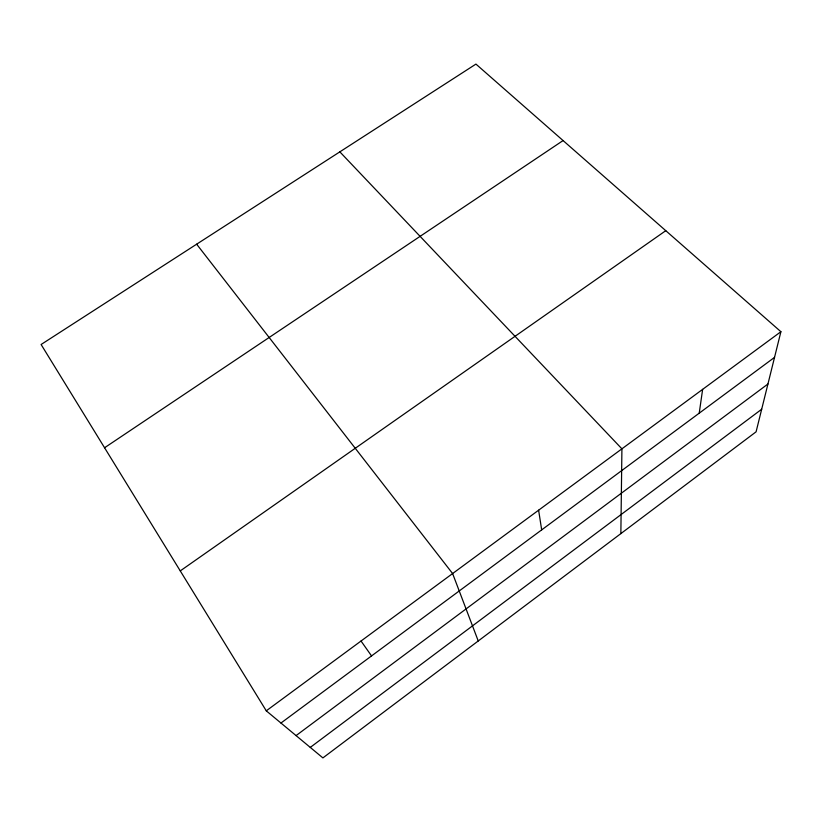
<?xml version="1.0" encoding="UTF-8"?>
<svg xmlns="http://www.w3.org/2000/svg" width="822" height="822" viewBox="0 0 822 822"><rect width="100%" height="100%" fill="white"/><g stroke="black" fill="none" stroke-linecap="round" stroke-linejoin="round"><path stroke-width="1.23" d="M620.857 533.612L621.915 448.833L339.846 151.854M699.224 413.168L702.635 389.361M780.9 331.708L756.086 431.817L322.902 757.905L266.277 710.825L41.1 344.5L475.938 64.095L780.9 331.708L266.277 710.825M310.274 747.404L761.686 409.233M296.074 735.598L767.933 384.008M280.96 723.031L774.54 357.375M180.265 570.9L665.779 230.684M104.569 447.754L563.07 140.562M196.653 244.196L452.614 573.551L478.24 640.975M361.033 641.026L371.544 655.915M538.616 510.195L541.677 529.882"/></g></svg>
